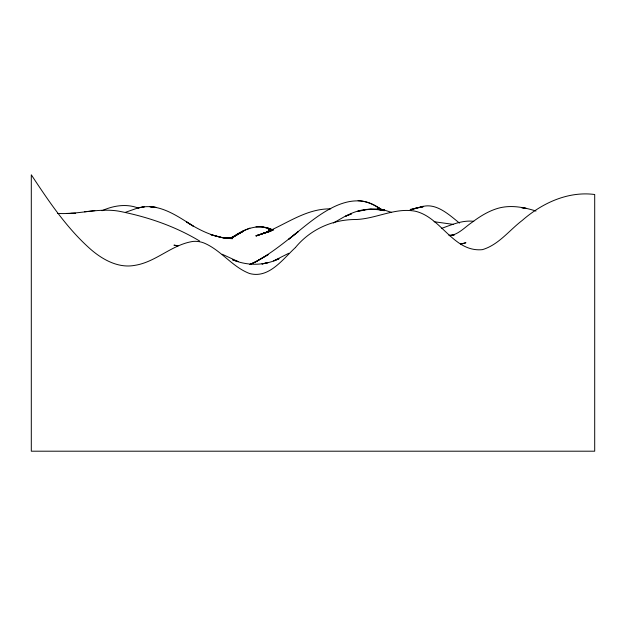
<?xml version="1.0" encoding="UTF-8"?>
<svg xmlns="http://www.w3.org/2000/svg" width="626" height="626" viewBox="0 0 626 626"><rect width="100%" height="100%" fill="white"/><g stroke="black" fill="none" stroke-linecap="round" stroke-linejoin="round"><path stroke-width="0.94" d="M333.353 223.005L344.895 216.408L351.491 213.842L345.724 216.166M288.743 253.28L273.656 260.893L279.047 258.71C264.469 265.8 247.473 266.011 232.559 259.774L238.17 261.598L222.214 254.25M230.172 238.279L243.78 231.072L232.559 237.238C243.937 228.85 259.242 222.919 272.764 229.985M230.838 238.013L232.559 237.097L229.969 238.123M345.724 216.087C353.549 211.948 362.321 208.967 371.273 209.311L364.684 209.812L371.273 208.959L384.223 210.125L375.897 209.538M102.046 210.719C113.29 205.571 126.616 203.458 138.393 208.129M249.876 264.493L255.971 261.715L268.272 254.547L255.971 261.707L249.876 264.54C267.818 256.386 282.968 243.436 298.438 231.471L288.743 239.226C313.469 219.616 349.613 184.083 381.797 210L377.744 207.425L384.223 210.743L377.744 208.262L384.223 210.273L377.744 209.272L384.223 210.046L391.626 212.41M243.78 230.712L249.876 228.122M419.514 207.605C434.687 201.032 448.513 214.303 459.484 223.075M229.969 238.334L232.559 237.387L224.092 238.24M441.753 228.334C452.011 224.624 462.63 219.961 473.772 221.338M411.752 209.546L416.603 207.793L423.082 206.799L410.132 209.428M410.938 209.843L423.082 206.275M125.505 212.3L138.236 207.84L144.238 206.909L138.236 207.902C158.566 202.448 176.923 215.798 193.168 226.056L186.704 222.019C200.476 230.869 215.884 238.318 232.559 238.662L222.214 237.63L211.009 234.734L222.214 237.661L232.559 238.443L225.031 238.428M268.272 231.823L270.964 230.947M267.396 232.097L262.122 233.709L270.964 230.884M460.587 244.25L465.94 242.731L460.587 244.07M449.789 235.642C458.647 234.531 464.883 227.113 471.988 222.386C479.383 216.831 487.31 211.799 496.136 208.881C509.181 204.499 523.219 206.932 535.981 211.056M449.789 235.712L454.343 234.875L448.881 235.243M270.964 231.229L255.971 235.736L268.272 231.612L255.971 236.002C281.442 228.365 303 208.458 330.755 208.857M199.584 241.002C174.857 226.127 147.18 216.698 118.948 211.197C98.384 207.652 78.133 214.765 57.569 213.403M94.823 210.649L84.494 211.784M66.536 213.419L75.636 213.349L70.848 213.325M255.971 226.8L262.122 226.925L268.272 228.271L262.122 226.925M453.435 224.398L434.092 221.729M178.496 245.728L173.942 245.149L177.588 245.979M358.095 200.633C366.672 200.938 374.497 204.898 381.344 209.804L377.744 207.355M271.864 230.008L268.272 229.171L272.764 230.078L268.272 228.412L273.656 230.055M295.394 247.583C282.827 259.062 269.11 278.805 249.617 273.531C232.129 266.926 221.056 250.056 203.841 242.943A24.117 24.117 0 0 0 193.27 241.393C171.986 244.406 156.132 262.059 134.825 265.354C118.58 268.437 102.977 259.876 91.036 249.625C66.904 228.427 48.867 201.423 31.3 174.803L31.3 451.197L594.7 451.197L594.7 194.498C567.907 191 541.96 203.176 522.186 220.469C509.173 230.368 498.593 244.891 482.364 249.657C453.341 252.427 441.275 217.081 415.116 211.189C394.638 207.37 375.569 219.139 355.255 219.515C332.148 219.577 310.105 229.617 295.394 247.583M243.78 230.665L232.559 237.567L243.78 230.681M268.272 262.552L262.122 263.937L268.272 262.552M364.684 210.101L358.095 211.119L364.684 210.101M377.744 209.225L371.273 209.428L377.744 209.233L384.223 210.187L377.744 209.225L384.223 210.453L377.744 209.225M270.964 230.689L268.272 230.642L270.964 230.697M384.223 210.054L377.744 209.381L384.223 210.054M384.223 210.101L377.744 209.272L384.223 210.078M156.218 207.449L150.044 206.721L156.218 207.449M526.364 208.427L521.474 207.605L526.364 208.466"/></g></svg>
